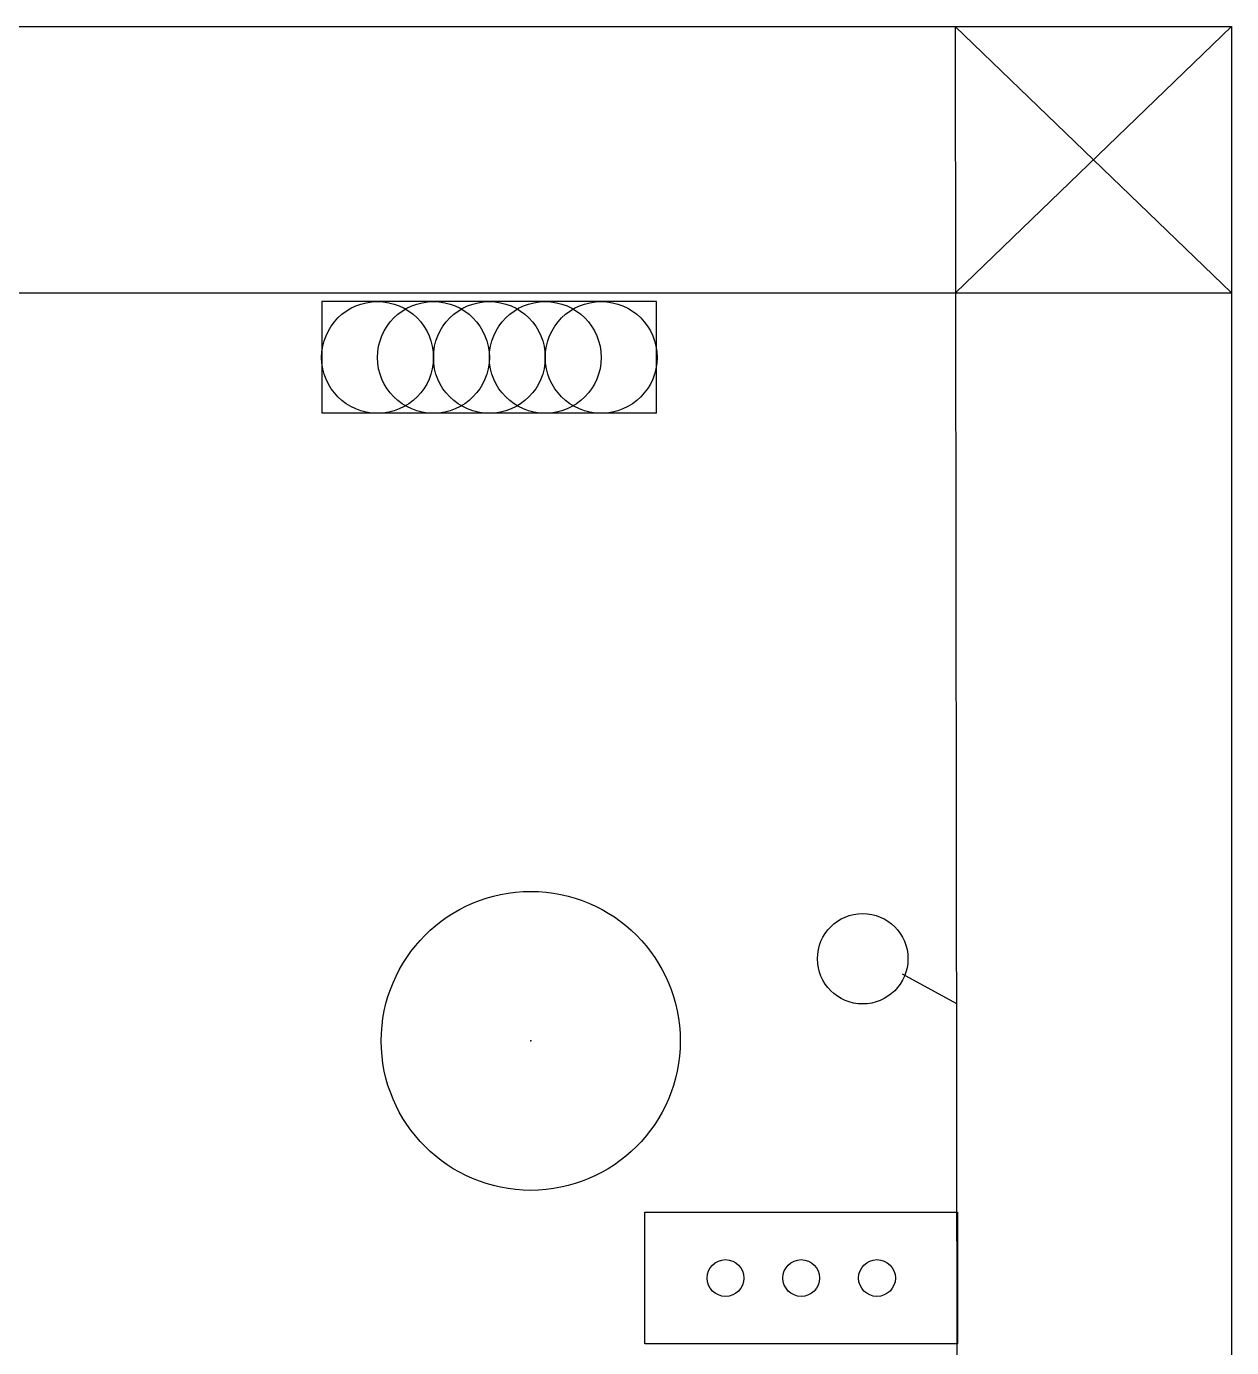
# Model space of a CAD drawing. Header units: millimetres. Extents: x 1251.1 to 1334.1, y 1577.6 to 1641.3.
# Drawn here: x 1310.09 to 1311.446, y 1618.964 to 1620.451 of the extents above; entities that cross this region are included whole.
import ezdxf

# ---------------------------------------------------------------- set-up
doc = ezdxf.new("R2010")
doc.units = ezdxf.units.MM
doc.linetypes.add('ACAD_ISO02W100', pattern=[15, 12, -3])
doc.linetypes.add('DASHED2', pattern=[9.525, 6.35, -3.175])
doc.layers.add('MURATURA', color=140, linetype='Continuous')

msp = doc.modelspace()

# ---------------------------------------------------------------- linework, layer by layer
at = {"linetype": 'Continuous'}
msp.add_lwpolyline([(1311.0752, 1619.385), (1311.136, 1619.3515), (1311.136, 1619.265)], dxfattribs=at)
msp.add_lwpolyline([(1310.7856, 1618.9684), (1310.7856, 1619.1166), (1311.1374, 1619.1166), (1311.1374, 1618.9684)], close=True, dxfattribs=at)
for centre, radius in [((1310.6572, 1619.3094), 0.1682), ((1311.0306, 1619.4019), 0.0509), ((1310.8763, 1619.0425), 0.0207), ((1310.9615, 1619.0425), 0.0207), ((1311.0467, 1619.0425), 0.0207)]:
    msp.add_circle(centre, radius, dxfattribs=at)
at = {"linetype": 'DASHED2'}
msp.add_point((1310.6572, 1619.3094), dxfattribs=at)
at = {"layer": 'MURATURA'}
for p, q in [((1298.4456, 1620.4513), (1311.4456, 1620.4513)), ((1311.1348, 1620.4513), (1311.1388, 1616.6778)), ((1311.4456, 1620.4513), (1311.4456, 1610.4513)), ((1306.9405, 1620.1513), (1311.4456, 1620.1513))]:
    msp.add_line(p, q, dxfattribs=at)
at = {"layer": 'MURATURA', "linetype": 'ACAD_ISO02W100'}
for p, q in [((1311.4456, 1620.1513), (1311.1348, 1620.4513)), ((1311.4456, 1620.4513), (1311.1351, 1620.1513)), ((1310.422, 1620.1415), (1310.422, 1620.0158)), ((1310.7988, 1620.1415), (1310.422, 1620.1415)), ((1310.4842, 1620.1415), (1310.4842, 1620.1415)), ((1310.7988, 1620.0158), (1310.7988, 1620.1415)), ((1310.7988, 1620.0158), (1310.422, 1620.0158))]:
    msp.add_line(p, q, dxfattribs=at)
for centre in [(1310.4848, 1620.0787), (1310.5477, 1620.0787), (1310.6106, 1620.0787), (1310.6735, 1620.0787), (1310.7364, 1620.0787)]:
    msp.add_circle(centre, 0.0629, dxfattribs=at)

doc.saveas('drawing.dxf')
